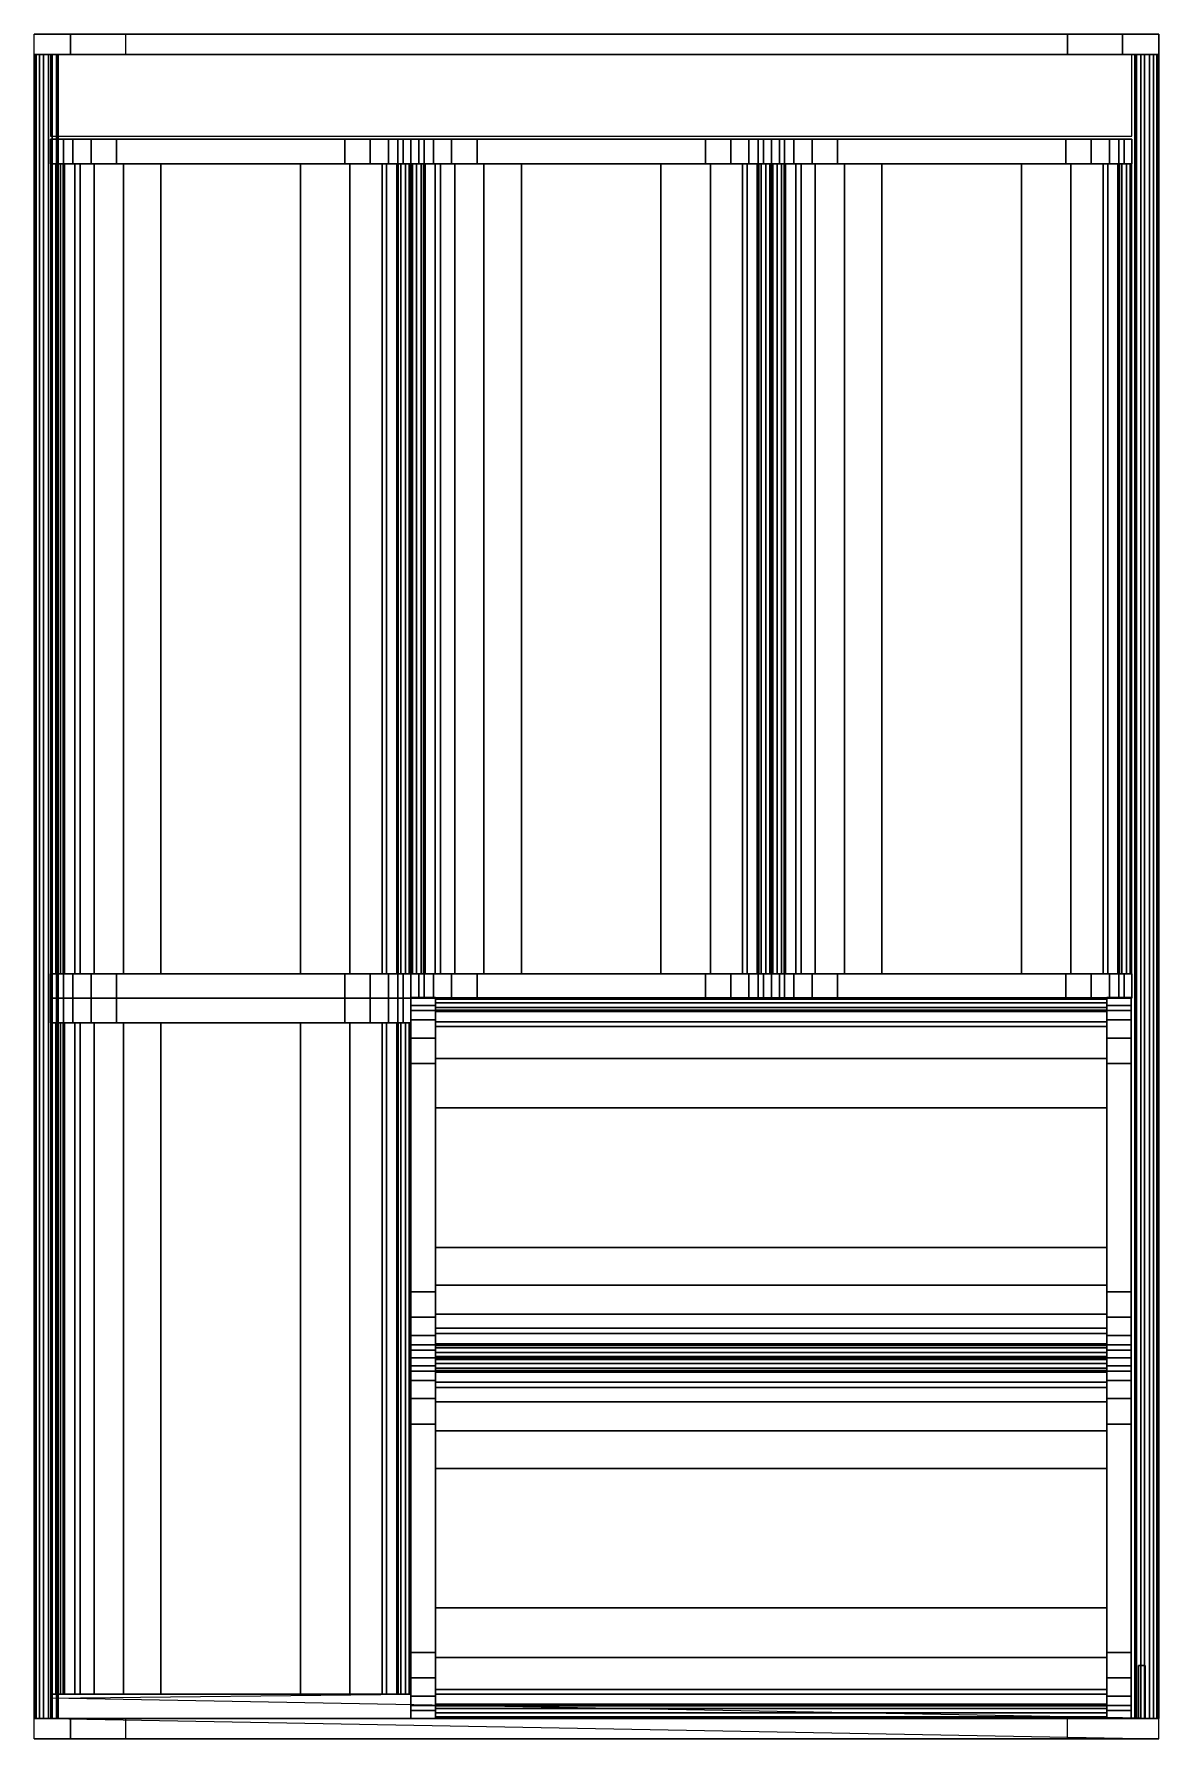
# Model space of a CAD drawing. Extents: x 0 to 276, y -418 to 0.
import ezdxf

# ---------------------------------------------------------------- set-up
doc = ezdxf.new("R2010")
doc.units = 0
doc.header["$MEASUREMENT"] = 0
doc.layers.add('CINZA', color=253, linetype='Continuous')
doc.layers.add('PRETO', color=254, linetype='Continuous')

msp = doc.modelspace()

# ---------------------------------------------------------------- linework, layer by layer
at = {"linetype": 'ByBlock', "extrusion": (0, -1, 0)}
msp.add_line((0, 0, 64.2), (0, 0), dxfattribs=at)
at = {"linetype": 'ByBlock'}
for points in [[(275.8, 0, 64.2), (266.8599, 0, 13.5), (8.9401, 0, 13.5), (0, 0, 64.2)], [(253.3599, 0), (22.4401, 0), (8.9401, 0, 13.5), (266.8599, 0, 13.5)], [(253.3599, 0), (22.4401, 0), (22.4401, -5), (253.3599, -5)], [(275.8, -5, 64.2), (266.8599, -5, 13.5), (8.9401, -5, 13.5), (0, -5, 64.2)], [(253.3599, -5), (22.4401, -5), (8.9401, -5, 13.5), (266.8599, -5, 13.5)], [(275.8, -413, 64.2), (266.8599, -413, 13.5), (8.9401, -413, 13.5), (0, -413, 64.2)], [(253.3599, -413), (22.4401, -413), (8.9401, -413, 13.5), (266.8599, -413, 13.5)], [(253.3599, -413), (22.4401, -413), (22.4401, -418), (253.3599, -418)], [(275.8, -418, 64.2), (266.8599, -418, 13.5), (8.9401, -418, 13.5), (0, -418, 64.2)], [(253.3599, -418), (22.4401, -418), (8.9401, -418, 13.5), (266.8599, -418, 13.5)]]:
    msp.add_3dface(points, dxfattribs=at)
at = {"layer": 'PRETO'}
for p, q in [((253.3599, 0), (266.8599, 0, 13.5)), ((253.3599, -5), (266.8599, -5, 13.5)), ((253.3599, -418), (253.3599, -413))]:
    msp.add_line(p, q, dxfattribs=at)
for points in [[(275.8, -5, 64.2), (0, -5, 64.2), (0, 0, 64.2), (275.8, 0, 64.2)], [(8.9401, -5, 13.5), (0, -5, 64.2), (0, 0, 64.2), (8.9401, 0, 13.5)], [(22.4401, -5), (8.9401, -5, 13.5), (8.9401, 0, 13.5), (22.4401, 0)], [(253.3599, -5), (266.8599, -5, 13.5), (266.8599, 0, 13.5), (253.3599, 0)], [(266.8599, -5, 13.5), (275.8, -5, 64.2), (275.8, 0, 64.2), (266.8599, 0, 13.5)], [(4, -25, 60.3), (269.2, -25, 60.3), (269.2, -5, 60.3), (4, -5, 60.3)], [(4, -25.8, 60.3), (92.4, -25.8, 60.3), (92.4, -25.8, 54.2), (4, -25.8, 54.2)], [(92.4, -25.8, 54.2), (4, -25.8, 54.2), (5.94, -25.8, 40.37), (90.46, -25.8, 40.37)], [(5.94, -25.8, 40.37), (90.46, -25.8, 40.37), (89.17, -25.8, 31.2), (7.23, -25.8, 31.2)], [(180.8, -25.8, 54.2), (92.4, -25.8, 54.2), (94.34, -25.8, 40.37), (178.86, -25.8, 40.37)], [(92.4, -25.8, 60.3), (180.8, -25.8, 60.3), (180.8, -25.8, 54.2), (92.4, -25.8, 54.2)], [(94.34, -25.8, 40.37), (178.86, -25.8, 40.37), (177.57, -25.8, 31.2), (95.63, -25.8, 31.2)], [(269.2, -25.8, 54.2), (180.8, -25.8, 54.2), (182.74, -25.8, 40.37), (267.26, -25.8, 40.37)], [(180.8, -25.8, 60.3), (269.2, -25.8, 60.3), (269.2, -25.8, 54.2), (180.8, -25.8, 54.2)], [(182.74, -25.8, 40.37), (267.26, -25.8, 40.37), (265.97, -25.8, 31.2), (184.03, -25.8, 31.2)], [(4, -31.8, 60.3), (92.4, -31.8, 60.3), (92.4, -31.8, 54.2), (4, -31.8, 54.2)], [(92.4, -31.8, 54.2), (4, -31.8, 54.2), (5.94, -31.8, 40.37), (90.46, -31.8, 40.37)], [(5.94, -31.8, 40.37), (90.46, -31.8, 40.37), (89.17, -31.8, 31.2), (7.23, -31.8, 31.2)], [(180.8, -31.8, 54.2), (92.4, -31.8, 54.2), (94.34, -31.8, 40.37), (178.86, -31.8, 40.37)], [(92.4, -31.8, 60.3), (180.8, -31.8, 60.3), (180.8, -31.8, 54.2), (92.4, -31.8, 54.2)], [(94.34, -31.8, 40.37), (178.86, -31.8, 40.37), (177.57, -31.8, 31.2), (95.63, -31.8, 31.2)], [(269.2, -31.8, 54.2), (180.8, -31.8, 54.2), (182.74, -31.8, 40.37), (267.26, -31.8, 40.37)], [(180.8, -31.8, 60.3), (269.2, -31.8, 60.3), (269.2, -31.8, 54.2), (180.8, -31.8, 54.2)], [(182.74, -31.8, 40.37), (267.26, -31.8, 40.37), (265.97, -31.8, 31.2), (184.03, -31.8, 31.2)], [(4, -230.4, 60.3), (92.4, -230.4, 60.3), (92.4, -230.4, 54.2), (4, -230.4, 54.2)], [(92.4, -230.4, 54.2), (4, -230.4, 54.2), (5.94, -230.4, 40.37), (90.46, -230.4, 40.37)], [(5.94, -230.4, 40.37), (90.46, -230.4, 40.37), (89.17, -230.4, 31.2), (7.23, -230.4, 31.2)], [(180.8, -230.4, 54.2), (92.4, -230.4, 54.2), (94.34, -230.4, 40.37), (178.86, -230.4, 40.37)], [(92.4, -230.4, 60.3), (180.8, -230.4, 60.3), (180.8, -230.4, 54.2), (92.4, -230.4, 54.2)], [(94.34, -230.4, 40.37), (178.86, -230.4, 40.37), (177.57, -230.4, 31.2), (95.63, -230.4, 31.2)], [(269.2, -230.4, 54.2), (180.8, -230.4, 54.2), (182.74, -230.4, 40.37), (267.26, -230.4, 40.37)], [(180.8, -230.4, 60.3), (269.2, -230.4, 60.3), (269.2, -230.4, 54.2), (180.8, -230.4, 54.2)], [(182.74, -230.4, 40.37), (267.26, -230.4, 40.37), (265.97, -230.4, 31.2), (184.03, -230.4, 31.2)], [(4, -236.4, 60.3), (92.4, -236.4, 60.3), (92.4, -236.4, 54.2), (4, -236.4, 54.2)], [(92.4, -236.4, 54.2), (4, -236.4, 54.2), (5.94, -236.4, 40.37), (90.46, -236.4, 40.37)], [(4, -236.4, 60.3), (92.4, -236.4, 60.3), (92.4, -236.4, 54.2), (4, -236.4, 54.2)], [(92.4, -236.4, 54.2), (4, -236.4, 54.2), (5.94, -236.4, 40.37), (90.46, -236.4, 40.37)], [(5.94, -236.4, 40.37), (90.46, -236.4, 40.37), (89.17, -236.4, 31.2), (7.23, -236.4, 31.2)], [(5.94, -236.4, 40.37), (90.46, -236.4, 40.37), (89.17, -236.4, 31.2), (7.23, -236.4, 31.2)], [(92.4, -324.6, 60.3), (92.4, -236.2, 60.3), (92.4, -236.2, 54.2), (92.4, -324.6, 54.2)], [(92.4, -236.2, 54.2), (92.4, -324.6, 54.2), (92.4, -322.66, 40.37), (92.4, -238.14, 40.37)], [(180.8, -236.4, 54.2), (92.4, -236.4, 54.2), (94.34, -236.4, 40.37), (178.86, -236.4, 40.37)], [(92.4, -236.4, 60.3), (180.8, -236.4, 60.3), (180.8, -236.4, 54.2), (92.4, -236.4, 54.2)], [(92.4, -322.66, 40.37), (92.4, -238.14, 40.37), (92.4, -239.43, 31.2), (92.4, -321.37, 31.2)], [(94.34, -236.4, 40.37), (178.86, -236.4, 40.37), (177.57, -236.4, 31.2), (95.63, -236.4, 31.2)], [(98.4, -324.6, 60.3), (98.4, -236.2, 60.3), (98.4, -236.2, 54.2), (98.4, -324.6, 54.2)], [(98.4, -236.2, 54.2), (98.4, -324.6, 54.2), (98.4, -322.66, 40.37), (98.4, -238.14, 40.37)], [(98.4, -322.66, 40.37), (98.4, -238.14, 40.37), (98.4, -239.43, 31.2), (98.4, -321.37, 31.2)], [(269.2, -236.4, 54.2), (180.8, -236.4, 54.2), (182.74, -236.4, 40.37), (267.26, -236.4, 40.37)], [(180.8, -236.4, 60.3), (269.2, -236.4, 60.3), (269.2, -236.4, 54.2), (180.8, -236.4, 54.2)], [(182.74, -236.4, 40.37), (267.26, -236.4, 40.37), (265.97, -236.4, 31.2), (184.03, -236.4, 31.2)], [(263, -324.6, 60.3), (263, -236.2, 60.3), (263, -236.2, 54.2), (263, -324.6, 54.2)], [(263, -236.2, 54.2), (263, -324.6, 54.2), (263, -322.66, 40.37), (263, -238.14, 40.37)], [(263, -322.66, 40.37), (263, -238.14, 40.37), (263, -239.43, 31.2), (263, -321.37, 31.2)], [(269, -324.6, 60.3), (269, -236.2, 60.3), (269, -236.2, 54.2), (269, -324.6, 54.2)], [(269, -236.2, 54.2), (269, -324.6, 54.2), (269, -322.66, 40.37), (269, -238.14, 40.37)], [(269, -322.66, 40.37), (269, -238.14, 40.37), (269, -239.43, 31.2), (269, -321.37, 31.2)], [(4, -242.4, 60.3), (92.4, -242.4, 60.3), (92.4, -242.4, 54.2), (4, -242.4, 54.2)], [(92.4, -242.4, 54.2), (4, -242.4, 54.2), (5.94, -242.4, 40.37), (90.46, -242.4, 40.37)], [(5.94, -242.4, 40.37), (90.46, -242.4, 40.37), (89.17, -242.4, 31.2), (7.23, -242.4, 31.2)], [(92.4, -413, 54.2), (92.4, -324.6, 54.2), (92.4, -326.54, 40.37), (92.4, -411.06, 40.37)], [(92.4, -324.6, 60.3), (92.4, -413, 60.3), (92.4, -413, 54.2), (92.4, -324.6, 54.2)], [(98.4, -413, 54.2), (98.4, -324.6, 54.2), (98.4, -326.54, 40.37), (98.4, -411.06, 40.37)], [(98.4, -324.6, 60.3), (98.4, -413, 60.3), (98.4, -413, 54.2), (98.4, -324.6, 54.2)], [(263, -413, 54.2), (263, -324.6, 54.2), (263, -326.54, 40.37), (263, -411.06, 40.37)], [(263, -324.6, 60.3), (263, -413, 60.3), (263, -413, 54.2), (263, -324.6, 54.2)], [(269, -413, 54.2), (269, -324.6, 54.2), (269, -326.54, 40.37), (269, -411.06, 40.37)], [(269, -324.6, 60.3), (269, -413, 60.3), (269, -413, 54.2), (269, -324.6, 54.2)], [(92.4, -326.54, 40.37), (92.4, -411.06, 40.37), (92.4, -409.77, 31.2), (92.4, -327.83, 31.2)], [(98.4, -326.54, 40.37), (98.4, -411.06, 40.37), (98.4, -409.77, 31.2), (98.4, -327.83, 31.2)], [(263, -326.54, 40.37), (263, -411.06, 40.37), (263, -409.77, 31.2), (263, -327.83, 31.2)], [(269, -326.54, 40.37), (269, -411.06, 40.37), (269, -409.77, 31.2), (269, -327.83, 31.2)], [(4, -408, 60.3), (92.4, -407, 60.3), (92.4, -407, 54.2), (4, -407, 54.2)], [(92.4, -407, 54.2), (4, -407, 54.2), (5.94, -407, 40.37), (90.46, -407, 40.37)], [(275.8, -413, 64.2), (4, -408, 60.3), (4, -413, 60.3), (275.8, -418, 64.2)], [(5.94, -407, 40.37), (90.46, -407, 40.37), (89.17, -407, 31.2), (7.23, -407, 31.2)], [(8.9401, -418, 13.5), (0, -418, 64.2), (0, -413, 64.2), (8.9401, -413, 13.5)], [(22.4401, -418), (8.9401, -418, 13.5), (8.9401, -413, 13.5), (22.4401, -413)]]:
    msp.add_3dface(points, dxfattribs=at)

# ---------------------------------------------------------------- meshes
at = {"layer": 'CINZA'}
mesh = msp.add_polymesh((2, 12), dxfattribs=at)
for k, corner in enumerate([(5.9, -5, 42.75), (5.9, -5, 61.18), (5.49, -5, 62.4), (4.4201, -5, 63.11), (1.3, -5, 63.9), (0.51, -5, 63.63), (0, -5, 62.6), (0.41, -5, 59.9), (2.3, -5, 60.2), (2.3, -5, 46.9), (3.5, -5, 46.9), (3.5, -5, 40.9), (5.9, -413, 42.75), (5.9, -413, 61.18), (5.49, -413, 62.4), (4.4201, -413, 63.11), (1.3, -413, 63.9), (0.51, -413, 63.63), (0, -413, 62.6), (0.41, -413, 59.9), (2.3, -413, 60.2), (2.3, -413, 46.9), (3.5, -413, 46.9), (3.5, -413, 40.9)]):
    mesh.set_mesh_vertex(divmod(k, 12), corner)
mesh = msp.add_polymesh((2, 12), dxfattribs=at)
for k, corner in enumerate([(269.9, -5, 42.75), (269.9, -5, 61.18), (270.31, -5, 62.4), (271.3799, -5, 63.11), (274.5, -5, 63.9), (275.29, -5, 63.63), (275.8, -5, 62.6), (275.39, -5, 59.9), (273.5, -5, 60.2), (273.5, -5, 46.9), (272.3, -5, 46.9), (272.3, -5, 40.9), (269.9, -413, 42.75), (269.9, -413, 61.18), (270.31, -413, 62.4), (271.3799, -413, 63.11), (274.5, -413, 63.9), (275.29, -413, 63.63), (275.8, -413, 62.6), (275.39, -413, 59.9), (273.5, -413, 60.2), (273.5, -413, 46.9), (272.3, -413, 46.9), (272.3, -413, 40.9)]):
    mesh.set_mesh_vertex(divmod(k, 12), corner)
mesh = msp.add_polymesh((2, 23), dxfattribs=at)
for k, corner in enumerate([(4.21, -31.8, 57.09), (4.08, -31.8, 58.08), (4.37, -31.8, 59.19), (5.36, -31.8, 59.77), (6.49, -31.8, 59.91), (7.09, -31.8, 59.71), (7.48, -31.8, 59.04), (9.96, -31.8, 40.79), (11.28, -31.8, 31.09), (14.75, -31.8, 22.27), (21.89, -31.8, 16.03), (31.1, -31.8, 13.79), (65.3, -31.8, 13.79), (77.42, -31.8, 17.94), (85.31, -31.8, 28.02), (86.44, -31.8, 40.79), (88.92, -31.8, 59.04), (89.31, -31.8, 59.71), (89.91, -31.8, 59.91), (91.04, -31.8, 59.77), (91.97, -31.8, 59.27), (92.32, -31.8, 58.08), (92.19, -31.8, 57.09), (4.21, -230.4, 57.09), (4.08, -230.4, 58.08), (4.37, -230.4, 59.19), (5.36, -230.4, 59.77), (6.49, -230.4, 59.91), (7.09, -230.4, 59.71), (7.48, -230.4, 59.04), (9.96, -230.4, 40.79), (11.28, -230.4, 31.09), (14.75, -230.4, 22.27), (21.89, -230.4, 16.03), (31.1, -230.4, 13.79), (65.3, -230.4, 13.79), (77.42, -230.4, 17.94), (85.31, -230.4, 28.03), (86.44, -230.4, 40.79), (88.92, -230.4, 59.04), (89.31, -230.4, 59.71), (89.91, -230.4, 59.91), (91.04, -230.4, 59.77), (91.97, -230.4, 59.27), (92.32, -230.4, 58.08), (92.19, -230.4, 57.09)]):
    mesh.set_mesh_vertex(divmod(k, 23), corner)
mesh = msp.add_polymesh((2, 23), dxfattribs=at)
for k, corner in enumerate([(92.61, -31.8, 57.09), (92.48, -31.8, 58.08), (92.77, -31.8, 59.19), (93.76, -31.8, 59.77), (94.89, -31.8, 59.91), (95.49, -31.8, 59.71), (95.88, -31.8, 59.04), (98.36, -31.8, 40.79), (99.68, -31.8, 31.09), (103.15, -31.8, 22.27), (110.29, -31.8, 16.03), (119.5, -31.8, 13.79), (153.7, -31.8, 13.79), (165.82, -31.8, 17.94), (173.71, -31.8, 28.02), (174.84, -31.8, 40.79), (177.32, -31.8, 59.04), (177.71, -31.8, 59.71), (178.31, -31.8, 59.91), (179.44, -31.8, 59.77), (180.37, -31.8, 59.27), (180.72, -31.8, 58.08), (180.59, -31.8, 57.09), (92.61, -230.4, 57.09), (92.48, -230.4, 58.08), (92.77, -230.4, 59.19), (93.76, -230.4, 59.77), (94.89, -230.4, 59.91), (95.49, -230.4, 59.71), (95.88, -230.4, 59.04), (98.36, -230.4, 40.79), (99.68, -230.4, 31.09), (103.15, -230.4, 22.27), (110.29, -230.4, 16.03), (119.5, -230.4, 13.79), (153.7, -230.4, 13.79), (165.82, -230.4, 17.94), (173.71, -230.4, 28.03), (174.84, -230.4, 40.79), (177.32, -230.4, 59.04), (177.71, -230.4, 59.71), (178.31, -230.4, 59.91), (179.44, -230.4, 59.77), (180.37, -230.4, 59.27), (180.72, -230.4, 58.08), (180.59, -230.4, 57.09)]):
    mesh.set_mesh_vertex(divmod(k, 23), corner)
mesh = msp.add_polymesh((2, 23), dxfattribs=at)
for k, corner in enumerate([(181.01, -31.8, 57.09), (180.88, -31.8, 58.08), (181.17, -31.8, 59.19), (182.16, -31.8, 59.77), (183.29, -31.8, 59.91), (183.89, -31.8, 59.71), (184.28, -31.8, 59.04), (186.76, -31.8, 40.79), (188.08, -31.8, 31.09), (191.55, -31.8, 22.27), (198.69, -31.8, 16.03), (207.9, -31.8, 13.79), (242.1, -31.8, 13.79), (254.22, -31.8, 17.94), (262.1099, -31.8, 28.02), (263.24, -31.8, 40.79), (265.72, -31.8, 59.04), (266.1099, -31.8, 59.71), (266.71, -31.8, 59.91), (267.84, -31.8, 59.77), (268.77, -31.8, 59.27), (269.12, -31.8, 58.08), (268.9901, -31.8, 57.09), (181.01, -230.4, 57.09), (180.88, -230.4, 58.08), (181.17, -230.4, 59.19), (182.16, -230.4, 59.77), (183.29, -230.4, 59.91), (183.89, -230.4, 59.71), (184.28, -230.4, 59.04), (186.76, -230.4, 40.79), (188.08, -230.4, 31.09), (191.55, -230.4, 22.27), (198.69, -230.4, 16.03), (207.9, -230.4, 13.79), (242.1, -230.4, 13.79), (254.22, -230.4, 17.94), (262.1099, -230.4, 28.03), (263.24, -230.4, 40.79), (265.72, -230.4, 59.04), (266.1099, -230.4, 59.71), (266.71, -230.4, 59.91), (267.84, -230.4, 59.77), (268.77, -230.4, 59.27), (269.12, -230.4, 58.08), (268.9901, -230.4, 57.09)]):
    mesh.set_mesh_vertex(divmod(k, 23), corner)
mesh = msp.add_polymesh((2, 23), dxfattribs=at)
for k, corner in enumerate([(263, -324.39, 57.09), (263, -324.52, 58.08), (263, -324.23, 59.19), (263, -323.24, 59.77), (263, -322.11, 59.91), (263, -321.51, 59.71), (263, -321.12, 59.04), (263, -318.64, 40.79), (263, -317.32, 31.09), (263, -313.85, 22.27), (263, -306.71, 16.03), (263, -297.5, 13.79), (263, -263.3, 13.79), (263, -251.18, 17.94), (263, -243.29, 28.02), (263, -242.16, 40.79), (263, -239.68, 59.04), (263, -239.29, 59.71), (263, -238.69, 59.91), (263, -237.56, 59.77), (263, -236.63, 59.27), (263, -236.28, 58.08), (263, -236.41, 57.09), (98.4, -324.39, 57.09), (98.4, -324.52, 58.08), (98.4, -324.23, 59.19), (98.4, -323.24, 59.77), (98.4, -322.11, 59.91), (98.4, -321.51, 59.71), (98.4, -321.12, 59.04), (98.4, -318.64, 40.79), (98.4, -317.32, 31.09), (98.4, -313.85, 22.27), (98.4, -306.71, 16.03), (98.4, -297.5, 13.79), (98.4, -263.3, 13.79), (98.4, -251.18, 17.94), (98.4, -243.29, 28.03), (98.4, -242.16, 40.79), (98.4, -239.68, 59.04), (98.4, -239.29, 59.71), (98.4, -238.69, 59.91), (98.4, -237.56, 59.77), (98.4, -236.63, 59.27), (98.4, -236.28, 58.08), (98.4, -236.41, 57.09)]):
    mesh.set_mesh_vertex(divmod(k, 23), corner)
mesh = msp.add_polymesh((2, 23), dxfattribs=at)
for k, corner in enumerate([(4.21, -242.4, 57.09), (4.08, -242.4, 58.08), (4.37, -242.4, 59.19), (5.36, -242.4, 59.77), (6.49, -242.4, 59.91), (7.09, -242.4, 59.71), (7.48, -242.4, 59.04), (9.96, -242.4, 40.79), (11.28, -242.4, 31.09), (14.75, -242.4, 22.27), (21.89, -242.4, 16.03), (31.1, -242.4, 13.79), (65.3, -242.4, 13.79), (77.42, -242.4, 17.94), (85.31, -242.4, 28.02), (86.44, -242.4, 40.79), (88.92, -242.4, 59.04), (89.31, -242.4, 59.71), (89.91, -242.4, 59.91), (91.04, -242.4, 59.77), (91.97, -242.4, 59.27), (92.32, -242.4, 58.08), (92.19, -242.4, 57.09), (4.21, -407, 57.09), (4.08, -407, 58.08), (4.37, -407, 59.19), (5.36, -407, 59.77), (6.49, -407, 59.91), (7.09, -407, 59.71), (7.48, -407, 59.04), (9.96, -407, 40.79), (11.28, -407, 31.09), (14.75, -407, 22.27), (21.89, -407, 16.03), (31.1, -407, 13.79), (65.3, -407, 13.79), (77.42, -407, 17.94), (85.31, -407, 28.03), (86.44, -407, 40.79), (88.92, -407, 59.04), (89.31, -407, 59.71), (89.91, -407, 59.91), (91.04, -407, 59.77), (91.97, -407, 59.27), (92.32, -407, 58.08), (92.19, -407, 57.09)]):
    mesh.set_mesh_vertex(divmod(k, 23), corner)
mesh = msp.add_polymesh((2, 23), dxfattribs=at)
for k, corner in enumerate([(263, -324.81, 57.09), (263, -324.68, 58.08), (263, -324.97, 59.19), (263, -325.96, 59.77), (263, -327.09, 59.91), (263, -327.69, 59.71), (263, -328.08, 59.04), (263, -330.56, 40.79), (263, -331.88, 31.09), (263, -335.35, 22.27), (263, -342.49, 16.03), (263, -351.7, 13.79), (263, -385.9, 13.79), (263, -398.02, 17.94), (263, -405.91, 28.02), (263, -407.04, 40.79), (263, -409.52, 59.04), (263, -409.91, 59.71), (263, -410.51, 59.91), (263, -411.64, 59.77), (263, -412.57, 59.27), (263, -412.92, 58.08), (263, -412.79, 57.09), (98.4, -324.81, 57.09), (98.4, -324.68, 58.08), (98.4, -324.97, 59.19), (98.4, -325.96, 59.77), (98.4, -327.09, 59.91), (98.4, -327.69, 59.71), (98.4, -328.08, 59.04), (98.4, -330.56, 40.79), (98.4, -331.88, 31.09), (98.4, -335.35, 22.27), (98.4, -342.49, 16.03), (98.4, -351.7, 13.79), (98.4, -385.9, 13.79), (98.4, -398.02, 17.94), (98.4, -405.91, 28.03), (98.4, -407.04, 40.79), (98.4, -409.52, 59.04), (98.4, -409.91, 59.71), (98.4, -410.51, 59.91), (98.4, -411.64, 59.77), (98.4, -412.57, 59.27), (98.4, -412.92, 58.08), (98.4, -412.79, 57.09)]):
    mesh.set_mesh_vertex(divmod(k, 23), corner)
at = {"layer": 'PRETO'}
mesh = msp.add_polymesh((2, 15), dxfattribs=at)
for k, corner in enumerate([(4, -25.8, 60.3), (4, -25.8, 54.2), (5.94, -25.8, 40.37), (7.23, -25.8, 31.2), (9.51, -25.8, 23.71), (13.97, -25.8, 17.28), (20.2, -25.8, 12.54), (76.2, -25.8, 12.54), (82.43, -25.8, 17.28), (86.89, -25.8, 23.71), (89.17, -25.8, 31.2), (90.46, -25.8, 40.37), (92.4, -25.8, 54.2), (92.4, -25.8, 60.3), (4, -25.8, 60.3), (4, -31.8, 60.3), (4, -31.8, 54.2), (5.94, -31.8, 40.37), (7.23, -31.8, 31.2), (9.51, -31.8, 23.71), (13.97, -31.8, 17.28), (20.2, -31.8, 12.54), (76.2, -31.8, 12.54), (82.43, -31.8, 17.28), (86.89, -31.8, 23.71), (89.17, -31.8, 31.2), (90.46, -31.8, 40.37), (92.4, -31.8, 54.2), (92.4, -31.8, 60.3), (4, -31.8, 60.3)]):
    mesh.set_mesh_vertex(divmod(k, 15), corner)
mesh = msp.add_polymesh((2, 4), dxfattribs=at)
for k, corner in enumerate([(7.23, -25.8, 31.2), (9.51, -25.8, 23.71), (13.97, -25.8, 17.28), (20.2, -25.8, 12.54), (89.17, -25.8, 31.2), (86.89, -25.8, 23.71), (82.43, -25.8, 17.28), (76.2, -25.8, 12.54)]):
    mesh.set_mesh_vertex(divmod(k, 4), corner)
mesh = msp.add_polymesh((2, 15), dxfattribs=at)
for k, corner in enumerate([(92.4, -25.8, 60.3), (92.4, -25.8, 54.2), (94.34, -25.8, 40.37), (95.63, -25.8, 31.2), (97.91, -25.8, 23.71), (102.37, -25.8, 17.28), (108.6, -25.8, 12.54), (164.6, -25.8, 12.54), (170.83, -25.8, 17.28), (175.29, -25.8, 23.71), (177.57, -25.8, 31.2), (178.86, -25.8, 40.37), (180.8, -25.8, 54.2), (180.8, -25.8, 60.3), (92.4, -25.8, 60.3), (92.4, -31.8, 60.3), (92.4, -31.8, 54.2), (94.34, -31.8, 40.37), (95.63, -31.8, 31.2), (97.91, -31.8, 23.71), (102.37, -31.8, 17.28), (108.6, -31.8, 12.54), (164.6, -31.8, 12.54), (170.83, -31.8, 17.28), (175.29, -31.8, 23.71), (177.57, -31.8, 31.2), (178.86, -31.8, 40.37), (180.8, -31.8, 54.2), (180.8, -31.8, 60.3), (92.4, -31.8, 60.3)]):
    mesh.set_mesh_vertex(divmod(k, 15), corner)
mesh = msp.add_polymesh((2, 4), dxfattribs=at)
for k, corner in enumerate([(95.63, -25.8, 31.2), (97.91, -25.8, 23.71), (102.37, -25.8, 17.28), (108.6, -25.8, 12.54), (177.57, -25.8, 31.2), (175.29, -25.8, 23.71), (170.83, -25.8, 17.28), (164.6, -25.8, 12.54)]):
    mesh.set_mesh_vertex(divmod(k, 4), corner)
mesh = msp.add_polymesh((2, 15), dxfattribs=at)
for k, corner in enumerate([(180.8, -25.8, 60.3), (180.8, -25.8, 54.2), (182.74, -25.8, 40.37), (184.03, -25.8, 31.2), (186.31, -25.8, 23.71), (190.77, -25.8, 17.28), (197, -25.8, 12.54), (253, -25.8, 12.54), (259.23, -25.8, 17.28), (263.69, -25.8, 23.71), (265.97, -25.8, 31.2), (267.26, -25.8, 40.37), (269.2, -25.8, 54.2), (269.2, -25.8, 60.3), (180.8, -25.8, 60.3), (180.8, -31.8, 60.3), (180.8, -31.8, 54.2), (182.74, -31.8, 40.37), (184.03, -31.8, 31.2), (186.31, -31.8, 23.71), (190.77, -31.8, 17.28), (197, -31.8, 12.54), (253, -31.8, 12.54), (259.23, -31.8, 17.28), (263.69, -31.8, 23.71), (265.97, -31.8, 31.2), (267.26, -31.8, 40.37), (269.2, -31.8, 54.2), (269.2, -31.8, 60.3), (180.8, -31.8, 60.3)]):
    mesh.set_mesh_vertex(divmod(k, 15), corner)
mesh = msp.add_polymesh((2, 4), dxfattribs=at)
for k, corner in enumerate([(184.03, -25.8, 31.2), (186.31, -25.8, 23.71), (190.77, -25.8, 17.28), (197, -25.8, 12.54), (265.97, -25.8, 31.2), (263.69, -25.8, 23.71), (259.23, -25.8, 17.28), (253, -25.8, 12.54)]):
    mesh.set_mesh_vertex(divmod(k, 4), corner)
mesh = msp.add_polymesh((2, 4), dxfattribs=at)
for k, corner in enumerate([(7.23, -31.8, 31.2), (9.51, -31.8, 23.71), (13.97, -31.8, 17.28), (20.2, -31.8, 12.54), (89.17, -31.8, 31.2), (86.89, -31.8, 23.71), (82.43, -31.8, 17.28), (76.2, -31.8, 12.54)]):
    mesh.set_mesh_vertex(divmod(k, 4), corner)
mesh = msp.add_polymesh((2, 4), dxfattribs=at)
for k, corner in enumerate([(95.63, -31.8, 31.2), (97.91, -31.8, 23.71), (102.37, -31.8, 17.28), (108.6, -31.8, 12.54), (177.57, -31.8, 31.2), (175.29, -31.8, 23.71), (170.83, -31.8, 17.28), (164.6, -31.8, 12.54)]):
    mesh.set_mesh_vertex(divmod(k, 4), corner)
mesh = msp.add_polymesh((2, 4), dxfattribs=at)
for k, corner in enumerate([(184.03, -31.8, 31.2), (186.31, -31.8, 23.71), (190.77, -31.8, 17.28), (197, -31.8, 12.54), (265.97, -31.8, 31.2), (263.69, -31.8, 23.71), (259.23, -31.8, 17.28), (253, -31.8, 12.54)]):
    mesh.set_mesh_vertex(divmod(k, 4), corner)
mesh = msp.add_polymesh((2, 15), dxfattribs=at)
for k, corner in enumerate([(4, -236.4, 60.3), (4, -236.4, 54.2), (5.94, -236.4, 40.37), (7.23, -236.4, 31.2), (9.51, -236.4, 23.71), (13.97, -236.4, 17.28), (20.2, -236.4, 12.54), (76.2, -236.4, 12.54), (82.43, -236.4, 17.28), (86.89, -236.4, 23.71), (89.17, -236.4, 31.2), (90.46, -236.4, 40.37), (92.4, -236.4, 54.2), (92.4, -236.4, 60.3), (4, -236.4, 60.3), (4, -230.4, 60.3), (4, -230.4, 54.2), (5.94, -230.4, 40.37), (7.23, -230.4, 31.2), (9.51, -230.4, 23.71), (13.97, -230.4, 17.28), (20.2, -230.4, 12.54), (76.2, -230.4, 12.54), (82.43, -230.4, 17.28), (86.89, -230.4, 23.71), (89.17, -230.4, 31.2), (90.46, -230.4, 40.37), (92.4, -230.4, 54.2), (92.4, -230.4, 60.3), (4, -230.4, 60.3)]):
    mesh.set_mesh_vertex(divmod(k, 15), corner)
mesh = msp.add_polymesh((2, 4), dxfattribs=at)
for k, corner in enumerate([(7.23, -230.4, 31.2), (9.51, -230.4, 23.71), (13.97, -230.4, 17.28), (20.2, -230.4, 12.54), (89.17, -230.4, 31.2), (86.89, -230.4, 23.71), (82.43, -230.4, 17.28), (76.2, -230.4, 12.54)]):
    mesh.set_mesh_vertex(divmod(k, 4), corner)
mesh = msp.add_polymesh((2, 15), dxfattribs=at)
for k, corner in enumerate([(92.4, -236.4, 60.3), (92.4, -236.4, 54.2), (94.34, -236.4, 40.37), (95.63, -236.4, 31.2), (97.91, -236.4, 23.71), (102.37, -236.4, 17.28), (108.6, -236.4, 12.54), (164.6, -236.4, 12.54), (170.83, -236.4, 17.28), (175.29, -236.4, 23.71), (177.57, -236.4, 31.2), (178.86, -236.4, 40.37), (180.8, -236.4, 54.2), (180.8, -236.4, 60.3), (92.4, -236.4, 60.3), (92.4, -230.4, 60.3), (92.4, -230.4, 54.2), (94.34, -230.4, 40.37), (95.63, -230.4, 31.2), (97.91, -230.4, 23.71), (102.37, -230.4, 17.28), (108.6, -230.4, 12.54), (164.6, -230.4, 12.54), (170.83, -230.4, 17.28), (175.29, -230.4, 23.71), (177.57, -230.4, 31.2), (178.86, -230.4, 40.37), (180.8, -230.4, 54.2), (180.8, -230.4, 60.3), (92.4, -230.4, 60.3)]):
    mesh.set_mesh_vertex(divmod(k, 15), corner)
mesh = msp.add_polymesh((2, 4), dxfattribs=at)
for k, corner in enumerate([(95.63, -230.4, 31.2), (97.91, -230.4, 23.71), (102.37, -230.4, 17.28), (108.6, -230.4, 12.54), (177.57, -230.4, 31.2), (175.29, -230.4, 23.71), (170.83, -230.4, 17.28), (164.6, -230.4, 12.54)]):
    mesh.set_mesh_vertex(divmod(k, 4), corner)
mesh = msp.add_polymesh((2, 15), dxfattribs=at)
for k, corner in enumerate([(180.8, -236.4, 60.3), (180.8, -236.4, 54.2), (182.74, -236.4, 40.37), (184.03, -236.4, 31.2), (186.31, -236.4, 23.71), (190.77, -236.4, 17.28), (197, -236.4, 12.54), (253, -236.4, 12.54), (259.23, -236.4, 17.28), (263.69, -236.4, 23.71), (265.97, -236.4, 31.2), (267.26, -236.4, 40.37), (269.2, -236.4, 54.2), (269.2, -236.4, 60.3), (180.8, -236.4, 60.3), (180.8, -230.4, 60.3), (180.8, -230.4, 54.2), (182.74, -230.4, 40.37), (184.03, -230.4, 31.2), (186.31, -230.4, 23.71), (190.77, -230.4, 17.28), (197, -230.4, 12.54), (253, -230.4, 12.54), (259.23, -230.4, 17.28), (263.69, -230.4, 23.71), (265.97, -230.4, 31.2), (267.26, -230.4, 40.37), (269.2, -230.4, 54.2), (269.2, -230.4, 60.3), (180.8, -230.4, 60.3)]):
    mesh.set_mesh_vertex(divmod(k, 15), corner)
mesh = msp.add_polymesh((2, 4), dxfattribs=at)
for k, corner in enumerate([(184.03, -230.4, 31.2), (186.31, -230.4, 23.71), (190.77, -230.4, 17.28), (197, -230.4, 12.54), (265.97, -230.4, 31.2), (263.69, -230.4, 23.71), (259.23, -230.4, 17.28), (253, -230.4, 12.54)]):
    mesh.set_mesh_vertex(divmod(k, 4), corner)
mesh = msp.add_polymesh((2, 15), dxfattribs=at)
for k, corner in enumerate([(4, -236.4, 60.3), (4, -236.4, 54.2), (5.94, -236.4, 40.37), (7.23, -236.4, 31.2), (9.51, -236.4, 23.71), (13.97, -236.4, 17.28), (20.2, -236.4, 12.54), (76.2, -236.4, 12.54), (82.43, -236.4, 17.28), (86.89, -236.4, 23.71), (89.17, -236.4, 31.2), (90.46, -236.4, 40.37), (92.4, -236.4, 54.2), (92.4, -236.4, 60.3), (4, -236.4, 60.3), (4, -242.4, 60.3), (4, -242.4, 54.2), (5.94, -242.4, 40.37), (7.23, -242.4, 31.2), (9.51, -242.4, 23.71), (13.97, -242.4, 17.28), (20.2, -242.4, 12.54), (76.2, -242.4, 12.54), (82.43, -242.4, 17.28), (86.89, -242.4, 23.71), (89.17, -242.4, 31.2), (90.46, -242.4, 40.37), (92.4, -242.4, 54.2), (92.4, -242.4, 60.3), (4, -242.4, 60.3)]):
    mesh.set_mesh_vertex(divmod(k, 15), corner)
mesh = msp.add_polymesh((2, 4), dxfattribs=at)
for k, corner in enumerate([(7.23, -236.4, 31.2), (9.51, -236.4, 23.71), (13.97, -236.4, 17.28), (20.2, -236.4, 12.54), (89.17, -236.4, 31.2), (86.89, -236.4, 23.71), (82.43, -236.4, 17.28), (76.2, -236.4, 12.54)]):
    mesh.set_mesh_vertex(divmod(k, 4), corner)
mesh = msp.add_polymesh((2, 4), dxfattribs=at)
for k, corner in enumerate([(7.23, -236.4, 31.2), (9.51, -236.4, 23.71), (13.97, -236.4, 17.28), (20.2, -236.4, 12.54), (89.17, -236.4, 31.2), (86.89, -236.4, 23.71), (82.43, -236.4, 17.28), (76.2, -236.4, 12.54)]):
    mesh.set_mesh_vertex(divmod(k, 4), corner)
mesh = msp.add_polymesh((2, 15), dxfattribs=at)
for k, corner in enumerate([(92.4, -324.6, 60.3), (92.4, -324.6, 54.2), (92.4, -322.66, 40.37), (92.4, -321.37, 31.2), (92.4, -319.09, 23.71), (92.4, -314.63, 17.28), (92.4, -308.4, 12.54), (92.4, -252.4, 12.54), (92.4, -246.17, 17.28), (92.4, -241.71, 23.71), (92.4, -239.43, 31.2), (92.4, -238.14, 40.37), (92.4, -236.2, 54.2), (92.4, -236.2, 60.3), (92.4, -324.6, 60.3), (98.4, -324.6, 60.3), (98.4, -324.6, 54.2), (98.4, -322.66, 40.37), (98.4, -321.37, 31.2), (98.4, -319.09, 23.71), (98.4, -314.63, 17.28), (98.4, -308.4, 12.54), (98.4, -252.4, 12.54), (98.4, -246.17, 17.28), (98.4, -241.71, 23.71), (98.4, -239.43, 31.2), (98.4, -238.14, 40.37), (98.4, -236.2, 54.2), (98.4, -236.2, 60.3), (98.4, -324.6, 60.3)]):
    mesh.set_mesh_vertex(divmod(k, 15), corner)
mesh = msp.add_polymesh((2, 4), dxfattribs=at)
for k, corner in enumerate([(95.63, -236.4, 31.2), (97.91, -236.4, 23.71), (102.37, -236.4, 17.28), (108.6, -236.4, 12.54), (177.57, -236.4, 31.2), (175.29, -236.4, 23.71), (170.83, -236.4, 17.28), (164.6, -236.4, 12.54)]):
    mesh.set_mesh_vertex(divmod(k, 4), corner)
mesh = msp.add_polymesh((2, 4), dxfattribs=at)
for k, corner in enumerate([(184.03, -236.4, 31.2), (186.31, -236.4, 23.71), (190.77, -236.4, 17.28), (197, -236.4, 12.54), (265.97, -236.4, 31.2), (263.69, -236.4, 23.71), (259.23, -236.4, 17.28), (253, -236.4, 12.54)]):
    mesh.set_mesh_vertex(divmod(k, 4), corner)
mesh = msp.add_polymesh((2, 15), dxfattribs=at)
for k, corner in enumerate([(269, -324.6, 60.3), (269, -324.6, 54.2), (269, -322.66, 40.37), (269, -321.37, 31.2), (269, -319.09, 23.71), (269, -314.63, 17.28), (269, -308.4, 12.54), (269, -252.4, 12.54), (269, -246.17, 17.28), (269, -241.71, 23.71), (269, -239.43, 31.2), (269, -238.14, 40.37), (269, -236.2, 54.2), (269, -236.2, 60.3), (269, -324.6, 60.3), (263, -324.6, 60.3), (263, -324.6, 54.2), (263, -322.66, 40.37), (263, -321.37, 31.2), (263, -319.09, 23.71), (263, -314.63, 17.28), (263, -308.4, 12.54), (263, -252.4, 12.54), (263, -246.17, 17.28), (263, -241.71, 23.71), (263, -239.43, 31.2), (263, -238.14, 40.37), (263, -236.2, 54.2), (263, -236.2, 60.3), (263, -324.6, 60.3)]):
    mesh.set_mesh_vertex(divmod(k, 15), corner)
mesh = msp.add_polymesh((2, 4), dxfattribs=at)
for k, corner in enumerate([(7.23, -242.4, 31.2), (9.51, -242.4, 23.71), (13.97, -242.4, 17.28), (20.2, -242.4, 12.54), (89.17, -242.4, 31.2), (86.89, -242.4, 23.71), (82.43, -242.4, 17.28), (76.2, -242.4, 12.54)]):
    mesh.set_mesh_vertex(divmod(k, 4), corner)
mesh = msp.add_polymesh((2, 4), dxfattribs=at)
for k, corner in enumerate([(92.4, -321.37, 31.2), (92.4, -319.09, 23.71), (92.4, -314.63, 17.28), (92.4, -308.4, 12.54), (92.4, -239.43, 31.2), (92.4, -241.71, 23.71), (92.4, -246.17, 17.28), (92.4, -252.4, 12.54)]):
    mesh.set_mesh_vertex(divmod(k, 4), corner)
mesh = msp.add_polymesh((2, 4), dxfattribs=at)
for k, corner in enumerate([(98.4, -321.37, 31.2), (98.4, -319.09, 23.71), (98.4, -314.63, 17.28), (98.4, -308.4, 12.54), (98.4, -239.43, 31.2), (98.4, -241.71, 23.71), (98.4, -246.17, 17.28), (98.4, -252.4, 12.54)]):
    mesh.set_mesh_vertex(divmod(k, 4), corner)
mesh = msp.add_polymesh((2, 4), dxfattribs=at)
for k, corner in enumerate([(263, -321.37, 31.2), (263, -319.09, 23.71), (263, -314.63, 17.28), (263, -308.4, 12.54), (263, -239.43, 31.2), (263, -241.71, 23.71), (263, -246.17, 17.28), (263, -252.4, 12.54)]):
    mesh.set_mesh_vertex(divmod(k, 4), corner)
mesh = msp.add_polymesh((2, 4), dxfattribs=at)
for k, corner in enumerate([(269, -321.37, 31.2), (269, -319.09, 23.71), (269, -314.63, 17.28), (269, -308.4, 12.54), (269, -239.43, 31.2), (269, -241.71, 23.71), (269, -246.17, 17.28), (269, -252.4, 12.54)]):
    mesh.set_mesh_vertex(divmod(k, 4), corner)
mesh = msp.add_polymesh((2, 15), dxfattribs=at)
for k, corner in enumerate([(92.4, -324.6, 60.3), (92.4, -324.6, 54.2), (92.4, -326.54, 40.37), (92.4, -327.83, 31.2), (92.4, -330.11, 23.71), (92.4, -334.57, 17.28), (92.4, -340.8, 12.54), (92.4, -396.8, 12.54), (92.4, -403.03, 17.28), (92.4, -407.49, 23.71), (92.4, -409.77, 31.2), (92.4, -411.06, 40.37), (92.4, -413, 54.2), (92.4, -413, 60.3), (92.4, -324.6, 60.3), (98.4, -324.6, 60.3), (98.4, -324.6, 54.2), (98.4, -326.54, 40.37), (98.4, -327.83, 31.2), (98.4, -330.11, 23.71), (98.4, -334.57, 17.28), (98.4, -340.8, 12.54), (98.4, -396.8, 12.54), (98.4, -403.03, 17.28), (98.4, -407.49, 23.71), (98.4, -409.77, 31.2), (98.4, -411.06, 40.37), (98.4, -413, 54.2), (98.4, -413, 60.3), (98.4, -324.6, 60.3)]):
    mesh.set_mesh_vertex(divmod(k, 15), corner)
mesh = msp.add_polymesh((2, 15), dxfattribs=at)
for k, corner in enumerate([(269, -324.6, 60.3), (269, -324.6, 54.2), (269, -326.54, 40.37), (269, -327.83, 31.2), (269, -330.11, 23.71), (269, -334.57, 17.28), (269, -340.8, 12.54), (269, -396.8, 12.54), (269, -403.03, 17.28), (269, -407.49, 23.71), (269, -409.77, 31.2), (269, -411.06, 40.37), (269, -413, 54.2), (269, -413, 60.3), (269, -324.6, 60.3), (263, -324.6, 60.3), (263, -324.6, 54.2), (263, -326.54, 40.37), (263, -327.83, 31.2), (263, -330.11, 23.71), (263, -334.57, 17.28), (263, -340.8, 12.54), (263, -396.8, 12.54), (263, -403.03, 17.28), (263, -407.49, 23.71), (263, -409.77, 31.2), (263, -411.06, 40.37), (263, -413, 54.2), (263, -413, 60.3), (263, -324.6, 60.3)]):
    mesh.set_mesh_vertex(divmod(k, 15), corner)
mesh = msp.add_polymesh((2, 4), dxfattribs=at)
for k, corner in enumerate([(92.4, -327.83, 31.2), (92.4, -330.11, 23.71), (92.4, -334.57, 17.28), (92.4, -340.8, 12.54), (92.4, -409.77, 31.2), (92.4, -407.49, 23.71), (92.4, -403.03, 17.28), (92.4, -396.8, 12.54)]):
    mesh.set_mesh_vertex(divmod(k, 4), corner)
mesh = msp.add_polymesh((2, 4), dxfattribs=at)
for k, corner in enumerate([(98.4, -327.83, 31.2), (98.4, -330.11, 23.71), (98.4, -334.57, 17.28), (98.4, -340.8, 12.54), (98.4, -409.77, 31.2), (98.4, -407.49, 23.71), (98.4, -403.03, 17.28), (98.4, -396.8, 12.54)]):
    mesh.set_mesh_vertex(divmod(k, 4), corner)
mesh = msp.add_polymesh((2, 4), dxfattribs=at)
for k, corner in enumerate([(263, -327.83, 31.2), (263, -330.11, 23.71), (263, -334.57, 17.28), (263, -340.8, 12.54), (263, -409.77, 31.2), (263, -407.49, 23.71), (263, -403.03, 17.28), (263, -396.8, 12.54)]):
    mesh.set_mesh_vertex(divmod(k, 4), corner)
mesh = msp.add_polymesh((2, 4), dxfattribs=at)
for k, corner in enumerate([(269, -327.83, 31.2), (269, -330.11, 23.71), (269, -334.57, 17.28), (269, -340.8, 12.54), (269, -409.77, 31.2), (269, -407.49, 23.71), (269, -403.03, 17.28), (269, -396.8, 12.54)]):
    mesh.set_mesh_vertex(divmod(k, 4), corner)
mesh = msp.add_polymesh((6, 3), dxfattribs=at)
for k, corner in enumerate([(272.46, -413, 61.97), (272.4, -413, 48.95), (272.4, -413, 48.95), (270.8, -413, 61.97), (270.8, -413, 41.97), (270.8, -413, 41.97), (270.8, -400, 61.97), (270.8, -400, 41.97), (270.8, -413, 41.97), (272.46, -400, 61.97), (272.4, -400, 48.95), (272.4, -413, 48.95), (272.46, -400, 61.97), (272.46, -400, 61.97), (272.46, -413, 61.97), (270.8, -400, 61.97), (270.8, -400, 61.97), (270.8, -413, 61.97)]):
    mesh.set_mesh_vertex(divmod(k, 3), corner)
mesh = msp.add_polymesh((2, 4), dxfattribs=at)
for k, corner in enumerate([(7.23, -407, 31.2), (9.51, -407, 23.71), (13.97, -407, 17.28), (20.2, -407, 12.54), (89.17, -407, 31.2), (86.89, -407, 23.71), (82.43, -407, 17.28), (76.2, -407, 12.54)]):
    mesh.set_mesh_vertex(divmod(k, 4), corner)

doc.saveas('drawing.dxf')
